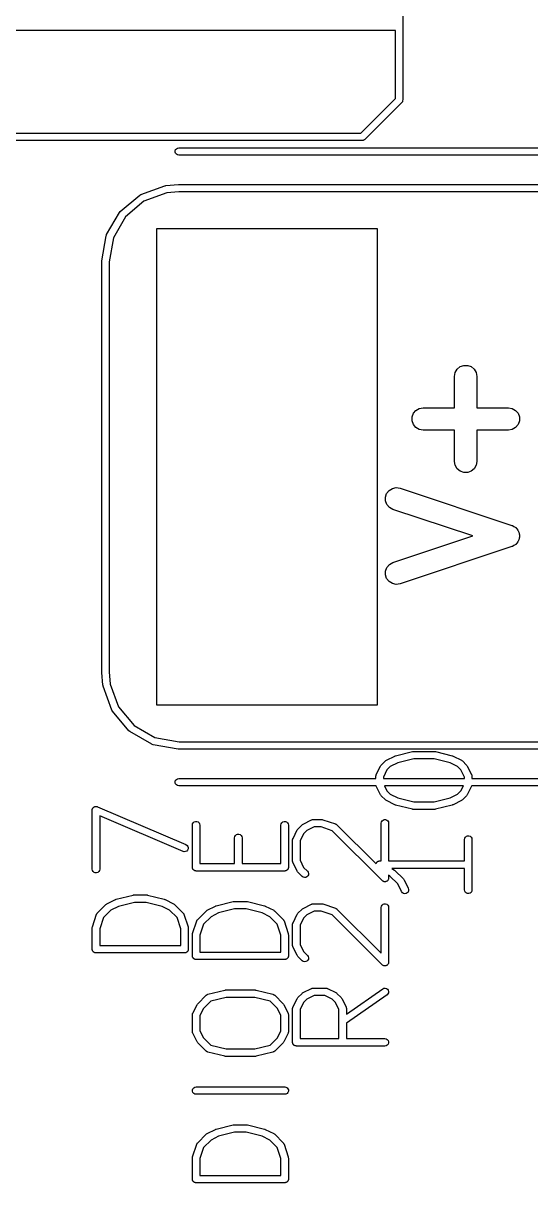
# Model space of a CAD drawing. Extents: x -2.2 to 86.5, y -78.6 to 9.2.
# Drawn here: x 18.38 to 25.3, y -33.76 to -17.95 of the extents above; entities that cross this region are included whole.
import ezdxf

# ---------------------------------------------------------------- set-up
doc = ezdxf.new("R2010")
doc.units = 0
doc.header["$MEASUREMENT"] = 0
doc.layers.add('BLACK', color=7, linetype='CONTINUOUS')

msp = doc.modelspace()

# ---------------------------------------------------------------- linework, layer by layer
at = {"layer": 'Black'}
for p, q in [((23.55, -9), (23.55, -18)), ((23.55, -18), (23.55, -19)), ((23.45, -18.05), (13.55, -18.05)), ((23.45, -18.9793), (23.45, -18.05)), ((22.9793, -19.45), (23.45, -18.9793)), ((23.5354, -19.0354), (23.0354, -19.5354)), ((23.5366, -19.0336), (23.5354, -19.0354)), ((23.5383, -19.0321), (23.5366, -19.0336)), ((23.5416, -19.0265), (23.5383, -19.0321)), ((23.5453, -19.0211), (23.5416, -19.0265)), ((23.5459, -19.019), (23.5453, -19.0211)), ((23.547, -19.0171), (23.5459, -19.019)), ((23.5481, -19.0107), (23.547, -19.0171)), ((23.5498, -19.0044), (23.5481, -19.0107)), ((23.55, -19), (23.5496, -19.0022)), ((23.5496, -19.0022), (23.5498, -19.0044)), ((23, -19.55), (14, -19.55)), ((14.0207, -19.45), (22.9793, -19.45)), ((23.0022, -19.5496), (23, -19.55)), ((23.0044, -19.5498), (23.0022, -19.5496)), ((23.0107, -19.5481), (23.0044, -19.5498)), ((23.0171, -19.547), (23.0107, -19.5481)), ((23.019, -19.5459), (23.0171, -19.547)), ((23.0211, -19.5453), (23.019, -19.5459)), ((23.0265, -19.5416), (23.0211, -19.5453)), ((23.0321, -19.5383), (23.0265, -19.5416)), ((23.0336, -19.5366), (23.0321, -19.5383)), ((23.0354, -19.5354), (23.0336, -19.5366)), ((20.4508, -19.6913), (20.4567, -19.675)), ((20.4508, -19.7087), (20.4508, -19.6913)), ((20.4567, -19.725), (20.4508, -19.7087)), ((20.4567, -19.675), (20.4679, -19.6617)), ((20.4679, -19.7383), (20.4567, -19.725)), ((20.4679, -19.6617), (20.4829, -19.653)), ((20.4829, -19.747), (20.4679, -19.7383)), ((20.4829, -19.653), (20.5, -19.65)), ((20.5, -19.75), (20.4829, -19.747)), ((20.5, -19.65), (26.3, -19.65)), ((26.2793, -19.75), (20.5, -19.75)), ((19.9829, -20.287), (20.3093, -20.1682)), ((20.3093, -20.1682), (20.3157, -20.1671)), ((20.3157, -20.1671), (20.322, -20.1654)), ((20.322, -20.1654), (20.4956, -20.1502)), ((20.4956, -20.1502), (20.4978, -20.1504)), ((20.4978, -20.1504), (20.5, -20.15)), ((20.5, -20.15), (26, -20.15)), ((19.7018, -20.5189), (19.9679, -20.2957)), ((20.0254, -20.3779), (19.7728, -20.5898)), ((19.9679, -20.2957), (19.9829, -20.287)), ((19.9679, -20.2957), (19.9679, -20.2957)), ((20.3373, -20.2644), (20.0254, -20.3779)), ((20.5022, -20.25), (20.3373, -20.2644)), ((25.9793, -20.25), (20.5022, -20.25)), ((19.517, -20.833), (19.6907, -20.5322)), ((19.6907, -20.5322), (19.7018, -20.5189)), ((19.7018, -20.5189), (19.7018, -20.5189)), ((19.7728, -20.5898), (19.608, -20.8753)), ((19.4508, -21.1913), (19.5111, -20.8493)), ((19.5111, -20.8493), (19.5145, -20.8399)), ((19.5111, -20.8493), (19.5111, -20.8493)), ((19.5145, -20.8399), (19.517, -20.833)), ((19.517, -20.833), (19.517, -20.833)), ((20.2, -27.25), (20.2, -20.75)), ((20.2, -20.75), (23.2, -20.75)), ((23.2, -20.75), (23.2, -27.25)), ((19.608, -20.8753), (19.55, -21.2044)), ((19.45, -21.2), (19.4508, -21.1957)), ((19.45, -26.8), (19.45, -21.2)), ((19.4508, -21.1957), (19.4508, -21.1913)), ((19.55, -21.2044), (19.55, -26.7978)), ((24.2565, -22.7663), (24.2656, -22.7142)), ((24.2565, -23.1945), (24.2565, -22.7663)), ((24.2656, -22.7142), (24.2921, -22.6683)), ((24.2921, -22.6683), (24.3327, -22.6343)), ((24.3327, -22.6343), (24.3824, -22.6162)), ((24.3824, -22.6162), (24.4353, -22.6162)), ((24.4353, -22.6162), (24.4851, -22.6343)), ((24.4851, -22.6343), (24.5256, -22.6683)), ((24.5256, -22.6683), (24.5521, -22.7142)), ((24.5521, -22.7142), (24.5613, -22.7663)), ((24.5613, -22.7663), (24.5613, -23.1945)), ((23.6963, -23.2707), (23.7303, -23.2301)), ((23.7303, -23.2301), (23.7762, -23.2036)), ((23.7762, -23.2036), (23.8283, -23.1945)), ((23.8283, -23.1945), (24.2565, -23.1945)), ((24.5613, -23.1945), (24.9894, -23.1945)), ((24.9894, -23.1945), (25.0416, -23.2036)), ((25.0416, -23.2036), (25.0874, -23.2301)), ((25.0874, -23.2301), (25.1214, -23.2707)), ((23.6782, -23.3204), (23.6963, -23.2707)), ((23.6782, -23.3733), (23.6782, -23.3204)), ((23.6963, -23.4231), (23.6782, -23.3733)), ((25.1214, -23.2707), (25.1395, -23.3204)), ((25.1395, -23.3733), (25.1214, -23.4231)), ((25.1395, -23.3204), (25.1395, -23.3733)), ((23.7303, -23.4636), (23.6963, -23.4231)), ((23.7762, -23.4901), (23.7303, -23.4636)), ((23.8283, -23.4993), (23.7762, -23.4901)), ((24.2565, -23.4993), (23.8283, -23.4993)), ((24.2565, -23.9274), (24.2565, -23.4993)), ((24.9894, -23.4993), (24.5613, -23.4993)), ((24.5613, -23.4993), (24.5613, -23.9274)), ((25.0416, -23.4901), (24.9894, -23.4993)), ((25.0874, -23.4636), (25.0416, -23.4901)), ((25.1214, -23.4231), (25.0874, -23.4636)), ((24.2656, -23.9796), (24.2565, -23.9274)), ((24.2921, -24.0254), (24.2656, -23.9796)), ((24.3327, -24.0594), (24.2921, -24.0254)), ((24.5256, -24.0254), (24.4851, -24.0594)), ((24.5521, -23.9796), (24.5256, -24.0254)), ((24.5613, -23.9274), (24.5521, -23.9796)), ((24.3824, -24.0775), (24.3327, -24.0594)), ((24.4353, -24.0775), (24.3824, -24.0775)), ((24.4851, -24.0594), (24.4353, -24.0775)), ((23.3314, -24.3629), (23.3643, -24.3214)), ((23.3643, -24.3214), (23.4094, -24.2937)), ((23.4094, -24.2937), (23.4613, -24.2831)), ((23.4613, -24.2831), (23.5136, -24.2908)), ((23.5136, -24.2908), (25.0376, -24.7988)), ((23.3147, -24.4131), (23.3314, -24.3629)), ((23.3161, -24.466), (23.3147, -24.4131)), ((23.3356, -24.5152), (23.3161, -24.466)), ((23.3707, -24.5548), (23.3356, -24.5152)), ((23.4172, -24.58), (23.3707, -24.5548)), ((24.5075, -24.9434), (23.4172, -24.58)), ((25.0376, -24.7988), (25.0413, -24.8009)), ((25.0413, -24.8009), (25.0454, -24.8017)), ((25.0454, -24.8017), (25.0645, -24.8134)), ((25.0645, -24.8134), (25.0842, -24.8241)), ((25.0842, -24.8241), (25.087, -24.8272)), ((23.4172, -25.3068), (24.5075, -24.9434)), ((25.087, -24.8272), (25.0905, -24.8294)), ((25.0905, -24.8294), (25.1044, -24.8469)), ((25.1044, -24.8469), (25.1193, -24.8637)), ((25.1193, -24.8637), (25.1208, -24.8676)), ((25.1208, -24.8676), (25.1234, -24.8709)), ((25.1234, -24.8709), (25.1305, -24.8921)), ((25.1305, -24.8921), (25.1387, -24.9129)), ((25.1387, -24.974), (25.1305, -24.9948)), ((25.1387, -24.9129), (25.1388, -24.9171)), ((25.1388, -24.9698), (25.1387, -24.974)), ((25.1388, -24.9171), (25.1402, -24.9211)), ((25.1402, -24.9658), (25.1388, -24.9698)), ((25.1402, -24.9211), (25.1396, -24.9434)), ((25.1396, -24.9434), (25.1402, -24.9658)), ((25.0376, -25.088), (23.5136, -25.596)), ((25.0413, -25.086), (25.0376, -25.088)), ((25.0454, -25.0852), (25.0413, -25.086)), ((25.0645, -25.0735), (25.0454, -25.0852)), ((25.0842, -25.0628), (25.0645, -25.0735)), ((25.087, -25.0597), (25.0842, -25.0628)), ((25.0905, -25.0575), (25.087, -25.0597)), ((25.1044, -25.0399), (25.0905, -25.0575)), ((25.1193, -25.0232), (25.1044, -25.0399)), ((25.1208, -25.0193), (25.1193, -25.0232)), ((25.1234, -25.016), (25.1208, -25.0193)), ((25.1305, -24.9948), (25.1234, -25.016)), ((23.3147, -25.4738), (23.3161, -25.4209)), ((23.3161, -25.4209), (23.3356, -25.3717)), ((23.3356, -25.3717), (23.3707, -25.3321)), ((23.3707, -25.3321), (23.4172, -25.3068)), ((23.3314, -25.524), (23.3147, -25.4738)), ((23.3643, -25.5655), (23.3314, -25.524)), ((23.4094, -25.5932), (23.3643, -25.5655)), ((23.4613, -25.6038), (23.4094, -25.5932)), ((23.5136, -25.596), (23.4613, -25.6038)), ((19.4504, -26.8022), (19.45, -26.8)), ((19.4502, -26.8044), (19.4504, -26.8022)), ((19.4654, -26.978), (19.4502, -26.8044)), ((19.55, -26.7978), (19.5644, -26.9627)), ((19.4671, -26.9843), (19.4654, -26.978)), ((19.4682, -26.9907), (19.4671, -26.9843)), ((19.587, -27.3171), (19.4682, -26.9907)), ((19.5644, -26.9627), (19.6779, -27.2746)), ((19.5957, -27.3321), (19.587, -27.3171)), ((19.8189, -27.5982), (19.5957, -27.3321)), ((19.5957, -27.3321), (19.5957, -27.3321)), ((19.6779, -27.2746), (19.8898, -27.5272)), ((23.2, -27.25), (20.2, -27.25)), ((19.8322, -27.6093), (19.8189, -27.5982)), ((20.133, -27.783), (19.8322, -27.6093)), ((19.8322, -27.6093), (19.8322, -27.6093)), ((19.8898, -27.5272), (20.1753, -27.692)), ((20.139, -27.7852), (20.133, -27.783)), ((20.133, -27.783), (20.133, -27.783)), ((20.1493, -27.7889), (20.139, -27.7852)), ((20.4913, -27.8492), (20.1493, -27.7889)), ((20.1493, -27.7889), (20.1493, -27.7889)), ((20.1753, -27.692), (20.5044, -27.75)), ((20.5044, -27.75), (25.9793, -27.75)), ((20.4957, -27.8492), (20.4913, -27.8492)), ((20.5, -27.85), (20.4957, -27.8492)), ((26, -27.85), (20.5, -27.85)), ((23.3282, -28.0012), (23.4431, -27.9437)), ((23.4431, -27.9437), (23.4485, -27.9421)), ((23.4485, -27.9421), (23.4535, -27.9399)), ((23.4535, -27.9399), (23.6833, -27.8824)), ((23.7019, -27.9825), (23.4836, -28.0371)), ((23.6833, -27.8824), (23.6895, -27.882)), ((23.6895, -27.882), (23.6957, -27.8809)), ((23.6957, -27.8809), (23.9829, -27.8809)), ((23.9767, -27.9825), (23.7019, -27.9825)), ((24.195, -28.0371), (23.9767, -27.9825)), ((23.9829, -27.8809), (23.9891, -27.882)), ((23.9891, -27.882), (23.9952, -27.8824)), ((23.9952, -27.8824), (24.2251, -27.9399)), ((24.2251, -27.9399), (24.2301, -27.9421)), ((24.2301, -27.9421), (24.2355, -27.9437)), ((24.2355, -27.9437), (24.3504, -28.0012)), ((23.1906, -28.1963), (23.2481, -28.0814)), ((23.2481, -28.0814), (23.2529, -28.0748)), ((23.2529, -28.0748), (23.2576, -28.0681)), ((23.2576, -28.0681), (23.315, -28.0107)), ((23.3353, -28.1342), (23.2868, -28.231)), ((23.315, -28.0107), (23.3217, -28.006)), ((23.3217, -28.006), (23.3282, -28.0012)), ((23.381, -28.0884), (23.3353, -28.1342)), ((23.4836, -28.0371), (23.381, -28.0884)), ((24.2976, -28.0884), (24.195, -28.0371)), ((24.3433, -28.1342), (24.2976, -28.0884)), ((24.3917, -28.231), (24.3433, -28.1342)), ((24.3504, -28.0012), (24.3569, -28.006)), ((24.3569, -28.006), (24.3636, -28.0107)), ((24.3636, -28.0107), (24.421, -28.0681)), ((24.421, -28.0681), (24.4257, -28.0748)), ((24.4257, -28.0748), (24.4305, -28.0814)), ((24.4305, -28.0814), (24.488, -28.1963)), ((20.4508, -28.2913), (20.4567, -28.275)), ((20.4508, -28.3087), (20.4508, -28.2913)), ((20.4567, -28.275), (20.4679, -28.2617)), ((20.4679, -28.2617), (20.4829, -28.253)), ((20.4829, -28.253), (20.5, -28.25)), ((20.5, -28.25), (23.1852, -28.25)), ((23.1852, -28.219), (23.1858, -28.2161)), ((23.1852, -28.25), (23.1852, -28.219)), ((23.1856, -28.2132), (23.1873, -28.2075)), ((23.1858, -28.2161), (23.1856, -28.2132)), ((23.1873, -28.2075), (23.1883, -28.2016)), ((23.1883, -28.2016), (23.1898, -28.1991)), ((23.1898, -28.1991), (23.1906, -28.1963)), ((23.2868, -28.231), (23.2868, -28.25)), ((23.2868, -28.25), (24.3917, -28.25)), ((24.3917, -28.25), (24.3917, -28.231)), ((24.488, -28.1963), (24.4888, -28.1991)), ((24.4888, -28.1991), (24.4903, -28.2016)), ((24.4903, -28.2016), (24.4913, -28.2075)), ((24.4913, -28.2075), (24.493, -28.2132)), ((24.493, -28.2132), (24.4928, -28.2161)), ((24.4928, -28.2161), (24.4933, -28.219)), ((24.4933, -28.219), (24.4933, -28.25)), ((24.4933, -28.25), (26.2793, -28.25)), ((20.4567, -28.325), (20.4508, -28.3087)), ((20.4679, -28.3383), (20.4567, -28.325)), ((20.4829, -28.347), (20.4679, -28.3383)), ((20.5, -28.35), (20.4829, -28.347)), ((23.1881, -28.35), (20.5, -28.35)), ((23.1883, -28.3513), (23.1881, -28.35)), ((23.1898, -28.3538), (23.1883, -28.3513)), ((23.1906, -28.3566), (23.1898, -28.3538)), ((23.2481, -28.4715), (23.1906, -28.3566)), ((23.3009, -28.35), (23.3352, -28.4187)), ((24.3777, -28.35), (23.3009, -28.35)), ((23.3352, -28.4187), (23.381, -28.4645)), ((24.2976, -28.4645), (24.3433, -28.4187)), ((24.3433, -28.4187), (24.3777, -28.35)), ((24.488, -28.3566), (24.4305, -28.4715)), ((24.4888, -28.3538), (24.488, -28.3566)), ((24.4903, -28.3513), (24.4888, -28.3538)), ((24.4905, -28.35), (24.4903, -28.3513)), ((26.3, -28.35), (24.4905, -28.35)), ((23.2529, -28.478), (23.2481, -28.4715)), ((23.2576, -28.4847), (23.2529, -28.478)), ((23.315, -28.5422), (23.2576, -28.4847)), ((23.3217, -28.5468), (23.315, -28.5422)), ((23.3282, -28.5517), (23.3217, -28.5468)), ((23.4431, -28.6091), (23.3282, -28.5517)), ((23.381, -28.4645), (23.4836, -28.5158)), ((23.4485, -28.6107), (23.4431, -28.6091)), ((23.4535, -28.613), (23.4485, -28.6107)), ((23.6833, -28.6704), (23.4535, -28.613)), ((23.4836, -28.5158), (23.7019, -28.5703)), ((23.7019, -28.5703), (23.9767, -28.5703)), ((23.9767, -28.5703), (24.195, -28.5158)), ((24.2251, -28.613), (23.9952, -28.6704)), ((24.195, -28.5158), (24.2976, -28.4645)), ((24.2301, -28.6107), (24.2251, -28.613)), ((24.2355, -28.6091), (24.2301, -28.6107)), ((24.3504, -28.5517), (24.2355, -28.6091)), ((24.3569, -28.5468), (24.3504, -28.5517)), ((24.3636, -28.5422), (24.3569, -28.5468)), ((24.421, -28.4847), (24.3636, -28.5422)), ((24.4257, -28.478), (24.421, -28.4847)), ((24.4305, -28.4715), (24.4257, -28.478)), ((19.3202, -28.6818), (19.3213, -28.676)), ((19.3202, -29.4861), (19.3202, -28.6818)), ((19.3213, -28.676), (19.3216, -28.6702)), ((19.3216, -28.6702), (19.3228, -28.6674)), ((19.3228, -28.6674), (19.3233, -28.6644)), ((19.3233, -28.6644), (19.3262, -28.6594)), ((19.3262, -28.6594), (19.3285, -28.654)), ((19.3285, -28.654), (19.3306, -28.6518)), ((19.3306, -28.6518), (19.3321, -28.6492)), ((19.3321, -28.6492), (19.3366, -28.6454)), ((19.3366, -28.6454), (19.3406, -28.6411)), ((19.3406, -28.6411), (19.3433, -28.6398)), ((19.3433, -28.6398), (19.3456, -28.6378)), ((19.3456, -28.6378), (19.3511, -28.6358)), ((19.3511, -28.6358), (19.3564, -28.6332)), ((19.3564, -28.6332), (19.3594, -28.6328)), ((19.3594, -28.6328), (19.3622, -28.6318)), ((19.3622, -28.6318), (19.3681, -28.6318)), ((19.3681, -28.6318), (19.3739, -28.6311)), ((19.3739, -28.6311), (19.3768, -28.6318)), ((19.3768, -28.6318), (19.3799, -28.6318)), ((19.3799, -28.6318), (19.3854, -28.6338)), ((19.3854, -28.6338), (19.3911, -28.6351)), ((19.3911, -28.6351), (20.5976, -29.1522)), ((20.5575, -29.2456), (19.4218, -28.7589)), ((19.4218, -28.7589), (19.4218, -29.4861)), ((23.6895, -28.6709), (23.6833, -28.6704)), ((23.6957, -28.6719), (23.6895, -28.6709)), ((23.9829, -28.6719), (23.6957, -28.6719)), ((23.9891, -28.6709), (23.9829, -28.6719)), ((23.9952, -28.6704), (23.9891, -28.6709)), ((20.6852, -28.8867), (20.6883, -28.8694)), ((20.6852, -29.4613), (20.6852, -28.8867)), ((20.6883, -28.8694), (20.6971, -28.8541)), ((20.6971, -28.8541), (20.7106, -28.8427)), ((20.7106, -28.8427), (20.7272, -28.8367)), ((20.7272, -28.8367), (20.7449, -28.8367)), ((20.7449, -28.8367), (20.7614, -28.8427)), ((20.7614, -28.8427), (20.775, -28.8541)), ((20.775, -28.8541), (20.7838, -28.8694)), ((20.7838, -28.8694), (20.7868, -28.8867)), ((20.7868, -28.8867), (20.7868, -29.4105)), ((21.8917, -28.8867), (21.8948, -28.8694)), ((21.8917, -29.4105), (21.8917, -28.8867)), ((21.8948, -28.8694), (21.9036, -28.8541)), ((21.9036, -28.8541), (21.9171, -28.8427)), ((21.9171, -28.8427), (21.9337, -28.8367)), ((21.9337, -28.8367), (21.9514, -28.8367)), ((21.9514, -28.8367), (21.9679, -28.8427)), ((21.9679, -28.8427), (21.9815, -28.8541)), ((21.9815, -28.8541), (21.9903, -28.8694)), ((21.9903, -28.8694), (21.9933, -28.8867)), ((21.9933, -28.8867), (21.9933, -29.4613)), ((22.1226, -28.9392), (22.18, -28.8817)), ((22.18, -28.8817), (22.1867, -28.8771)), ((22.1867, -28.8771), (22.1932, -28.8722)), ((22.1932, -28.8722), (22.3081, -28.8148)), ((22.3428, -28.911), (22.246, -28.9594)), ((22.3081, -28.8148), (22.3109, -28.8139)), ((22.3109, -28.8139), (22.3135, -28.8125)), ((22.3135, -28.8125), (22.3193, -28.8114)), ((22.3193, -28.8114), (22.325, -28.8097)), ((22.325, -28.8097), (22.328, -28.8099)), ((22.328, -28.8099), (22.3309, -28.8094)), ((22.3309, -28.8094), (22.4458, -28.8094)), ((22.4375, -28.911), (22.3428, -28.911)), ((22.5907, -28.9621), (22.4375, -28.911)), ((22.4458, -28.8094), (22.4538, -28.8108)), ((22.4538, -28.8108), (22.4618, -28.812)), ((22.4618, -28.812), (22.6342, -28.8695)), ((22.6342, -28.8695), (22.6368, -28.8709)), ((22.6368, -28.8709), (22.6396, -28.8716)), ((22.6396, -28.8716), (22.6445, -28.875)), ((22.6445, -28.875), (22.6497, -28.8779)), ((22.6497, -28.8779), (22.6516, -28.8801)), ((22.6516, -28.8801), (22.654, -28.8817)), ((22.654, -28.8817), (23.1868, -29.4145)), ((23.2567, -28.8602), (23.2598, -28.8428)), ((23.2567, -29.3747), (23.2567, -28.8602)), ((23.2598, -28.8428), (23.2686, -28.8276)), ((23.2686, -28.8276), (23.2821, -28.8162)), ((23.2821, -28.8162), (23.2987, -28.8102)), ((23.2987, -28.8102), (23.3164, -28.8102)), ((23.3164, -28.8102), (23.3329, -28.8162)), ((23.3329, -28.8162), (23.3465, -28.8276)), ((23.3465, -28.8276), (23.3553, -28.8428)), ((23.3553, -28.8428), (23.3583, -28.8602)), ((23.3583, -28.8602), (23.3583, -29.3747)), ((21.2598, -29.0591), (21.2628, -29.0417)), ((21.2598, -29.4105), (21.2598, -29.0591)), ((21.2628, -29.0417), (21.2717, -29.0264)), ((21.2717, -29.0264), (21.2852, -29.0151)), ((21.2852, -29.0151), (21.3017, -29.0091)), ((21.3017, -29.0091), (21.3194, -29.0091)), ((21.3194, -29.0091), (21.336, -29.0151)), ((21.336, -29.0151), (21.3495, -29.0264)), ((21.3495, -29.0264), (21.3583, -29.0417)), ((21.3583, -29.0417), (21.3614, -29.0591)), ((21.3614, -29.0591), (21.3614, -29.4105)), ((22.0502, -29.09), (22.0508, -29.0871)), ((22.0502, -29.3773), (22.0502, -29.09)), ((22.0506, -29.0842), (22.0523, -29.0785)), ((22.0508, -29.0871), (22.0506, -29.0842)), ((22.0523, -29.0785), (22.0533, -29.0726)), ((22.0533, -29.0726), (22.0548, -29.0701)), ((22.0548, -29.0701), (22.0556, -29.0673)), ((22.0556, -29.0673), (22.1131, -28.9524)), ((22.1131, -28.9524), (22.1179, -28.9459)), ((22.1179, -28.9459), (22.1226, -28.9392)), ((22.2003, -29.0052), (22.1518, -29.102)), ((22.246, -28.9594), (22.2003, -29.0052)), ((23.2716, -29.643), (22.5907, -28.9621)), ((24.3917, -29.0808), (24.3948, -29.0634)), ((24.3917, -29.3747), (24.3917, -29.0808)), ((24.3948, -29.0634), (24.4036, -29.0481)), ((24.4036, -29.0481), (24.4171, -29.0368)), ((24.4171, -29.0368), (24.4337, -29.0307)), ((24.4337, -29.0307), (24.4514, -29.0307)), ((24.4514, -29.0307), (24.4679, -29.0368)), ((24.4679, -29.0368), (24.4815, -29.0481)), ((24.4815, -29.0481), (24.4903, -29.0634)), ((24.4903, -29.0634), (24.4933, -29.0808)), ((24.4933, -29.0808), (24.4933, -29.7702)), ((20.5747, -29.2496), (20.5575, -29.2456)), ((20.5922, -29.2475), (20.5747, -29.2496)), ((20.608, -29.2396), (20.5922, -29.2475)), ((20.5976, -29.1522), (20.6123, -29.1618)), ((20.6201, -29.2267), (20.608, -29.2396)), ((20.6123, -29.1618), (20.6229, -29.176)), ((20.627, -29.2105), (20.6201, -29.2267)), ((20.6229, -29.176), (20.628, -29.1929)), ((20.628, -29.1929), (20.627, -29.2105)), ((22.1518, -29.102), (22.1518, -29.3653)), ((20.7868, -29.4105), (21.2598, -29.4105)), ((21.3614, -29.4105), (21.8917, -29.4105)), ((22.0508, -29.3802), (22.0502, -29.3773)), ((22.0506, -29.3831), (22.0508, -29.3802)), ((22.0523, -29.3888), (22.0506, -29.3831)), ((22.0533, -29.3947), (22.0523, -29.3888)), ((22.0548, -29.3972), (22.0533, -29.3947)), ((22.0556, -29.4), (22.0548, -29.3972)), ((22.1131, -29.5149), (22.0556, -29.4)), ((22.1518, -29.3653), (22.2003, -29.4621)), ((23.1868, -29.4145), (23.1881, -29.411)), ((23.1881, -29.411), (23.1895, -29.4051)), ((23.1895, -29.4051), (23.1911, -29.4027)), ((23.1911, -29.4027), (23.1921, -29.4001)), ((23.1921, -29.4001), (23.196, -29.3954)), ((23.196, -29.3954), (23.1993, -29.3904)), ((23.1993, -29.3904), (23.2016, -29.3887)), ((23.2016, -29.3887), (23.2034, -29.3866)), ((23.2034, -29.3866), (23.2086, -29.3835)), ((23.2086, -29.3835), (23.2135, -29.3799)), ((23.2135, -29.3799), (23.2162, -29.3791)), ((23.2162, -29.3791), (23.2187, -29.3777)), ((23.2187, -29.3777), (23.2246, -29.3767)), ((23.2246, -29.3767), (23.2305, -29.375)), ((23.2305, -29.375), (23.2333, -29.3752)), ((23.2333, -29.3752), (23.236, -29.3747)), ((23.236, -29.3747), (23.2567, -29.3747)), ((23.3583, -29.3747), (24.3917, -29.3747)), ((19.3233, -29.5035), (19.3202, -29.4861)), ((19.3321, -29.5188), (19.3233, -29.5035)), ((19.3456, -29.5301), (19.3321, -29.5188)), ((19.3622, -29.5362), (19.3456, -29.5301)), ((19.3799, -29.5362), (19.3622, -29.5362)), ((19.3964, -29.5301), (19.3799, -29.5362)), ((19.41, -29.5188), (19.3964, -29.5301)), ((19.4188, -29.5035), (19.41, -29.5188)), ((19.4218, -29.4861), (19.4188, -29.5035)), ((20.686, -29.4656), (20.6852, -29.4613)), ((20.686, -29.4701), (20.686, -29.4656)), ((20.6875, -29.4743), (20.686, -29.4701)), ((20.6883, -29.4786), (20.6875, -29.4743)), ((20.6905, -29.4825), (20.6883, -29.4786)), ((20.6921, -29.4867), (20.6905, -29.4825)), ((20.6949, -29.4901), (20.6921, -29.4867)), ((20.6971, -29.4939), (20.6949, -29.4901)), ((20.7005, -29.4968), (20.6971, -29.4939)), ((20.7034, -29.5002), (20.7005, -29.4968)), ((20.7072, -29.5024), (20.7034, -29.5002)), ((20.7106, -29.5053), (20.7072, -29.5024)), ((20.7148, -29.5068), (20.7106, -29.5053)), ((20.7187, -29.509), (20.7148, -29.5068)), ((20.7231, -29.5098), (20.7187, -29.509)), ((20.7272, -29.5113), (20.7231, -29.5098)), ((20.7317, -29.5113), (20.7272, -29.5113)), ((20.736, -29.5121), (20.7317, -29.5113)), ((21.9425, -29.5121), (20.736, -29.5121)), ((21.9469, -29.5113), (21.9425, -29.5121)), ((21.9514, -29.5113), (21.9469, -29.5113)), ((21.9555, -29.5098), (21.9514, -29.5113)), ((21.9599, -29.509), (21.9555, -29.5098)), ((21.9638, -29.5068), (21.9599, -29.509)), ((21.9679, -29.5053), (21.9638, -29.5068)), ((21.9714, -29.5024), (21.9679, -29.5053)), ((21.9752, -29.5002), (21.9714, -29.5024)), ((21.9781, -29.4968), (21.9752, -29.5002)), ((21.9815, -29.4939), (21.9781, -29.4968)), ((21.9837, -29.4901), (21.9815, -29.4939)), ((21.9865, -29.4867), (21.9837, -29.4901)), ((21.9881, -29.4825), (21.9865, -29.4867)), ((21.9903, -29.4786), (21.9881, -29.4825)), ((21.9911, -29.4743), (21.9903, -29.4786)), ((21.9926, -29.4701), (21.9911, -29.4743)), ((21.9933, -29.4613), (21.9926, -29.4656)), ((21.9926, -29.4656), (21.9926, -29.4701)), ((22.1179, -29.5214), (22.1131, -29.5149)), ((22.1226, -29.5281), (22.1179, -29.5214)), ((22.18, -29.5856), (22.1226, -29.5281)), ((22.2003, -29.4621), (22.2519, -29.5137)), ((22.2519, -29.5137), (22.262, -29.5282)), ((22.265, -29.5628), (22.2576, -29.5788)), ((22.262, -29.5282), (22.2666, -29.5452)), ((22.2666, -29.5452), (22.265, -29.5628)), ((23.376, -29.5799), (23.3583, -29.5681)), ((23.3583, -29.5681), (23.3583, -29.6071)), ((24.3917, -29.4763), (23.4038, -29.4763)), ((23.4038, -29.4763), (23.4366, -29.4981)), ((23.4366, -29.4981), (23.4402, -29.5016)), ((23.4402, -29.5016), (23.4443, -29.5045)), ((23.4443, -29.5045), (23.5592, -29.6194)), ((24.3917, -29.7702), (24.3917, -29.4763)), ((22.1945, -29.5957), (22.18, -29.5856)), ((22.2115, -29.6002), (22.1945, -29.5957)), ((22.2291, -29.5987), (22.2115, -29.6002)), ((22.2451, -29.5913), (22.2291, -29.5987)), ((22.2576, -29.5788), (22.2451, -29.5913)), ((23.2771, -29.6468), (23.2716, -29.643)), ((23.2821, -29.6511), (23.2771, -29.6468)), ((23.2842, -29.6519), (23.2821, -29.6511)), ((23.2861, -29.6531), (23.2842, -29.6519)), ((23.2925, -29.6549), (23.2861, -29.6531)), ((23.2987, -29.6571), (23.2925, -29.6549)), ((23.301, -29.6571), (23.2987, -29.6571)), ((23.3031, -29.6577), (23.301, -29.6571)), ((23.3097, -29.6571), (23.3031, -29.6577)), ((23.3164, -29.6571), (23.3097, -29.6571)), ((23.3185, -29.6564), (23.3164, -29.6571)), ((23.3207, -29.6562), (23.3185, -29.6564)), ((23.3267, -29.6534), (23.3207, -29.6562)), ((23.3329, -29.6511), (23.3267, -29.6534)), ((23.3347, -29.6497), (23.3329, -29.6511)), ((23.3367, -29.6487), (23.3347, -29.6497)), ((23.3414, -29.644), (23.3367, -29.6487)), ((23.3465, -29.6397), (23.3414, -29.644)), ((23.3476, -29.6378), (23.3465, -29.6397)), ((23.3492, -29.6362), (23.3476, -29.6378)), ((23.352, -29.6302), (23.3492, -29.6362)), ((23.3553, -29.6245), (23.352, -29.6302)), ((23.3557, -29.6223), (23.3553, -29.6245)), ((23.3566, -29.6202), (23.3557, -29.6223)), ((23.3572, -29.6136), (23.3566, -29.6202)), ((23.3583, -29.6071), (23.3572, -29.6136)), ((23.4816, -29.6854), (23.376, -29.5799)), ((23.5353, -29.7929), (23.4816, -29.6854)), ((23.5592, -29.6194), (23.5639, -29.626)), ((23.5639, -29.626), (23.5687, -29.6326)), ((23.5687, -29.6326), (23.6262, -29.7475)), ((19.646, -29.8965), (19.8758, -29.839)), ((19.8758, -29.839), (19.882, -29.8386)), ((19.882, -29.8386), (19.8881, -29.8375)), ((19.8881, -29.8375), (20.0605, -29.8375)), ((20.0605, -29.8375), (20.0666, -29.8386)), ((20.0666, -29.8386), (20.0728, -29.839)), ((20.0728, -29.839), (20.3026, -29.8965)), ((23.5458, -29.8071), (23.5353, -29.7929)), ((23.5606, -29.8168), (23.5458, -29.8071)), ((23.5777, -29.8209), (23.5606, -29.8168)), ((23.5952, -29.8189), (23.5777, -29.8209)), ((23.611, -29.811), (23.5952, -29.8189)), ((23.6232, -29.7982), (23.611, -29.811)), ((23.6302, -29.782), (23.6232, -29.7982)), ((23.6262, -29.7475), (23.6312, -29.7644)), ((23.6312, -29.7644), (23.6302, -29.782)), ((24.3948, -29.7876), (24.3917, -29.7702)), ((24.4036, -29.8028), (24.3948, -29.7876)), ((24.4171, -29.8142), (24.4036, -29.8028)), ((24.4337, -29.8202), (24.4171, -29.8142)), ((24.4514, -29.8202), (24.4337, -29.8202)), ((24.4679, -29.8142), (24.4514, -29.8202)), ((24.4815, -29.8028), (24.4679, -29.8142)), ((24.4903, -29.7876), (24.4815, -29.8028)), ((24.4933, -29.7702), (24.4903, -29.7876)), ((19.3926, -30.0822), (19.5075, -29.9673)), ((19.5075, -29.9673), (19.5142, -29.9626)), ((19.5142, -29.9626), (19.5207, -29.9578)), ((19.5207, -29.9578), (19.6356, -29.9003)), ((19.676, -29.9937), (19.5735, -30.045)), ((19.6356, -29.9003), (19.6409, -29.8987)), ((19.6409, -29.8987), (19.646, -29.8965)), ((19.8944, -29.9391), (19.676, -29.9937)), ((20.0542, -29.9391), (19.8944, -29.9391)), ((20.2726, -29.9937), (20.0542, -29.9391)), ((20.3751, -30.045), (20.2726, -29.9937)), ((20.3026, -29.8965), (20.3077, -29.8987)), ((20.3077, -29.8987), (20.313, -29.9003)), ((20.313, -29.9003), (20.4279, -29.9578)), ((20.4279, -29.9578), (20.4345, -29.9626)), ((20.4345, -29.9626), (20.4411, -29.9673)), ((20.4411, -29.9673), (20.556, -30.0822)), ((20.8857, -30.0478), (21.0006, -29.9903)), ((21.0006, -29.9903), (21.0059, -29.9888)), ((21.0059, -29.9888), (21.011, -29.9865)), ((21.011, -29.9865), (21.2408, -29.9291)), ((21.2594, -30.0291), (21.041, -30.0837)), ((21.2408, -29.9291), (21.247, -29.9286)), ((21.247, -29.9286), (21.2531, -29.9275)), ((21.2531, -29.9275), (21.4255, -29.9275)), ((21.4192, -30.0291), (21.2594, -30.0291)), ((21.6376, -30.0837), (21.4192, -30.0291)), ((21.4255, -29.9275), (21.4316, -29.9286)), ((21.4316, -29.9286), (21.4378, -29.9291)), ((21.4378, -29.9291), (21.6676, -29.9865)), ((21.6676, -29.9865), (21.6727, -29.9888)), ((21.6727, -29.9888), (21.678, -29.9903)), ((21.678, -29.9903), (21.7929, -30.0478)), ((22.1226, -30.0882), (22.18, -30.0308)), ((22.18, -30.0308), (22.1867, -30.0261)), ((22.1867, -30.0261), (22.1932, -30.0213)), ((22.1932, -30.0213), (22.3081, -29.9638)), ((22.3081, -29.9638), (22.3109, -29.963)), ((22.3109, -29.963), (22.3135, -29.9615)), ((22.3135, -29.9615), (22.3193, -29.9605)), ((22.3193, -29.9605), (22.325, -29.9588)), ((22.325, -29.9588), (22.328, -29.959)), ((22.328, -29.959), (22.3309, -29.9585)), ((22.3309, -29.9585), (22.4458, -29.9585)), ((22.4458, -29.9585), (22.4538, -29.9599)), ((22.4538, -29.9599), (22.4618, -29.9611)), ((22.4618, -29.9611), (22.6342, -30.0185)), ((22.6342, -30.0185), (22.6368, -30.0199)), ((22.6368, -30.0199), (22.6396, -30.0207)), ((22.6396, -30.0207), (22.6445, -30.0241)), ((22.6445, -30.0241), (22.6497, -30.0269)), ((22.6497, -30.0269), (22.6516, -30.0291)), ((22.6516, -30.0291), (22.654, -30.0308)), ((22.654, -30.0308), (23.2567, -30.6335)), ((23.2567, -30.0093), (23.2598, -29.9919)), ((23.2567, -30.6335), (23.2567, -30.0093)), ((23.2598, -29.9919), (23.2686, -29.9766)), ((23.2686, -29.9766), (23.2821, -29.9653)), ((23.2821, -29.9653), (23.2987, -29.9592)), ((23.2987, -29.9592), (23.3164, -29.9592)), ((23.3164, -29.9592), (23.3329, -29.9653)), ((23.3329, -29.9653), (23.3465, -29.9766)), ((23.3465, -29.9766), (23.3553, -29.9919)), ((23.3553, -29.9919), (23.3583, -30.0093)), ((23.3583, -30.0093), (23.3583, -30.7561)), ((19.3229, -30.2744), (19.3803, -30.1021)), ((19.3803, -30.1021), (19.3817, -30.0995)), ((19.3817, -30.0995), (19.3825, -30.0967)), ((19.3825, -30.0967), (19.3859, -30.0918)), ((19.3859, -30.0918), (19.3887, -30.0865)), ((19.3887, -30.0865), (19.3909, -30.0846)), ((19.3909, -30.0846), (19.3926, -30.0822)), ((19.4729, -30.1456), (19.4218, -30.2987)), ((19.5735, -30.045), (19.4729, -30.1456)), ((20.4757, -30.1456), (20.3751, -30.045)), ((20.5267, -30.2987), (20.4757, -30.1456)), ((20.556, -30.0822), (20.5577, -30.0846)), ((20.5577, -30.0846), (20.5599, -30.0865)), ((20.5599, -30.0865), (20.5627, -30.0918)), ((20.5627, -30.0918), (20.5661, -30.0967)), ((20.5661, -30.0967), (20.5669, -30.0995)), ((20.5669, -30.0995), (20.5683, -30.1021)), ((20.5683, -30.1021), (20.6257, -30.2744)), ((20.6879, -30.3644), (20.7453, -30.1921)), ((20.7453, -30.1921), (20.7467, -30.1895)), ((20.7467, -30.1895), (20.7475, -30.1867)), ((20.7475, -30.1867), (20.7509, -30.1818)), ((20.7509, -30.1818), (20.7537, -30.1766)), ((20.7537, -30.1766), (20.7559, -30.1746)), ((20.7559, -30.1746), (20.7576, -30.1722)), ((20.7576, -30.1722), (20.8725, -30.0573)), ((20.9385, -30.135), (20.8379, -30.2356)), ((20.8725, -30.0573), (20.8792, -30.0526)), ((20.8792, -30.0526), (20.8857, -30.0478)), ((21.041, -30.0837), (20.9385, -30.135)), ((21.7401, -30.135), (21.6376, -30.0837)), ((21.8407, -30.2356), (21.7401, -30.135)), ((21.7929, -30.0478), (21.7995, -30.0527)), ((21.7995, -30.0527), (21.8061, -30.0573)), ((21.8061, -30.0573), (21.921, -30.1722)), ((21.921, -30.1722), (21.9227, -30.1746)), ((21.9227, -30.1746), (21.9249, -30.1766)), ((21.9249, -30.1766), (21.9277, -30.1818)), ((21.9277, -30.1818), (21.9311, -30.1867)), ((21.9311, -30.1867), (21.9319, -30.1895)), ((21.9319, -30.1895), (21.9333, -30.1921)), ((21.9333, -30.1921), (21.9907, -30.3644)), ((22.0556, -30.2164), (22.1131, -30.1014)), ((22.1131, -30.1014), (22.1179, -30.0949)), ((22.1179, -30.0949), (22.1226, -30.0882)), ((22.2003, -30.1543), (22.1518, -30.2511)), ((22.246, -30.1085), (22.2003, -30.1543)), ((22.3428, -30.0601), (22.246, -30.1085)), ((22.4375, -30.0601), (22.3428, -30.0601)), ((22.5907, -30.1111), (22.4375, -30.0601)), ((23.2716, -30.7921), (22.5907, -30.1111)), ((19.3202, -30.2905), (19.3217, -30.2825)), ((19.3202, -30.5777), (19.3202, -30.2905)), ((19.3217, -30.2825), (19.3229, -30.2744)), ((19.4218, -30.2987), (19.4218, -30.5269)), ((20.5267, -30.5269), (20.5267, -30.2987)), ((20.6257, -30.2744), (20.6269, -30.2825)), ((20.6269, -30.2825), (20.6283, -30.2905)), ((20.6283, -30.2905), (20.6283, -30.5777)), ((20.8379, -30.2356), (20.7868, -30.3887)), ((21.8917, -30.3887), (21.8407, -30.2356)), ((22.0502, -30.2391), (22.0508, -30.2362)), ((22.0502, -30.5263), (22.0502, -30.2391)), ((22.0506, -30.2333), (22.0523, -30.2276)), ((22.0508, -30.2362), (22.0506, -30.2333)), ((22.0523, -30.2276), (22.0533, -30.2217)), ((22.0533, -30.2217), (22.0548, -30.2192)), ((22.0548, -30.2192), (22.0556, -30.2164)), ((22.1518, -30.2511), (22.1518, -30.5143)), ((20.6852, -30.3805), (20.6867, -30.3725)), ((20.6852, -30.6678), (20.6852, -30.3805)), ((20.6867, -30.3725), (20.6879, -30.3644)), ((20.7868, -30.3887), (20.7868, -30.617)), ((21.8917, -30.617), (21.8917, -30.3887)), ((21.9907, -30.3644), (21.9919, -30.3725)), ((21.9919, -30.3725), (21.9933, -30.3805)), ((21.9933, -30.3805), (21.9933, -30.6678)), ((22.1518, -30.5143), (22.2003, -30.6111)), ((19.321, -30.5821), (19.3202, -30.5777)), ((19.321, -30.5866), (19.321, -30.5821)), ((19.3225, -30.5907), (19.321, -30.5866)), ((19.3233, -30.5951), (19.3225, -30.5907)), ((19.3255, -30.599), (19.3233, -30.5951)), ((19.3271, -30.6031), (19.3255, -30.599)), ((19.3299, -30.6065), (19.3271, -30.6031)), ((19.3321, -30.6104), (19.3299, -30.6065)), ((19.3355, -30.6132), (19.3321, -30.6104)), ((19.3384, -30.6167), (19.3355, -30.6132)), ((19.3422, -30.6189), (19.3384, -30.6167)), ((19.3456, -30.6217), (19.3422, -30.6189)), ((19.3498, -30.6233), (19.3456, -30.6217)), ((19.3537, -30.6255), (19.3498, -30.6233)), ((19.3581, -30.6262), (19.3537, -30.6255)), ((19.3622, -30.6278), (19.3581, -30.6262)), ((19.3667, -30.6278), (19.3622, -30.6278)), ((19.371, -30.6285), (19.3667, -30.6278)), ((20.5775, -30.6285), (19.371, -30.6285)), ((19.4218, -30.5269), (20.5267, -30.5269)), ((20.5819, -30.6278), (20.5775, -30.6285)), ((20.5864, -30.6278), (20.5819, -30.6278)), ((20.5905, -30.6262), (20.5864, -30.6278)), ((20.5949, -30.6255), (20.5905, -30.6262)), ((20.5988, -30.6233), (20.5949, -30.6255)), ((20.6029, -30.6217), (20.5988, -30.6233)), ((20.6064, -30.6189), (20.6029, -30.6217)), ((20.6102, -30.6167), (20.6064, -30.6189)), ((20.6131, -30.6132), (20.6102, -30.6167)), ((20.6165, -30.6104), (20.6131, -30.6132)), ((20.6187, -30.6065), (20.6165, -30.6104)), ((20.6215, -30.6031), (20.6187, -30.6065)), ((20.6231, -30.599), (20.6215, -30.6031)), ((20.6253, -30.5951), (20.6231, -30.599)), ((20.6261, -30.5907), (20.6253, -30.5951)), ((20.6276, -30.5866), (20.6261, -30.5907)), ((20.6283, -30.5777), (20.6276, -30.5821)), ((20.6276, -30.5821), (20.6276, -30.5866)), ((20.686, -30.6721), (20.6852, -30.6678)), ((20.686, -30.6766), (20.686, -30.6721)), ((20.6875, -30.6808), (20.686, -30.6766)), ((20.7868, -30.617), (21.8917, -30.617)), ((21.9926, -30.6766), (21.9911, -30.6808)), ((21.9933, -30.6678), (21.9926, -30.6721)), ((21.9926, -30.6721), (21.9926, -30.6766)), ((22.0508, -30.5292), (22.0502, -30.5263)), ((22.0506, -30.5321), (22.0508, -30.5292)), ((22.0523, -30.5378), (22.0506, -30.5321)), ((22.0533, -30.5437), (22.0523, -30.5378)), ((22.0548, -30.5462), (22.0533, -30.5437)), ((22.0556, -30.5491), (22.0548, -30.5462)), ((22.1131, -30.664), (22.0556, -30.5491)), ((22.1179, -30.6705), (22.1131, -30.664)), ((22.1226, -30.6772), (22.1179, -30.6705)), ((22.2003, -30.6111), (22.2519, -30.6628)), ((22.2519, -30.6628), (22.262, -30.6772)), ((20.6883, -30.6851), (20.6875, -30.6808)), ((20.6905, -30.689), (20.6883, -30.6851)), ((20.6921, -30.6932), (20.6905, -30.689)), ((20.6949, -30.6966), (20.6921, -30.6932)), ((20.6971, -30.7004), (20.6949, -30.6966)), ((20.7005, -30.7033), (20.6971, -30.7004)), ((20.7034, -30.7067), (20.7005, -30.7033)), ((20.7072, -30.7089), (20.7034, -30.7067)), ((20.7106, -30.7118), (20.7072, -30.7089)), ((20.7148, -30.7133), (20.7106, -30.7118)), ((20.7187, -30.7155), (20.7148, -30.7133)), ((20.7231, -30.7163), (20.7187, -30.7155)), ((20.7272, -30.7178), (20.7231, -30.7163)), ((20.7317, -30.7178), (20.7272, -30.7178)), ((20.736, -30.7186), (20.7317, -30.7178)), ((21.9425, -30.7186), (20.736, -30.7186)), ((21.9469, -30.7178), (21.9425, -30.7186)), ((21.9514, -30.7178), (21.9469, -30.7178)), ((21.9555, -30.7163), (21.9514, -30.7178)), ((21.9599, -30.7155), (21.9555, -30.7163)), ((21.9638, -30.7133), (21.9599, -30.7155)), ((21.9679, -30.7118), (21.9638, -30.7133)), ((21.9714, -30.7089), (21.9679, -30.7118)), ((21.9752, -30.7067), (21.9714, -30.7089)), ((21.9781, -30.7033), (21.9752, -30.7067)), ((21.9815, -30.7004), (21.9781, -30.7033)), ((21.9837, -30.6966), (21.9815, -30.7004)), ((21.9865, -30.6932), (21.9837, -30.6966)), ((21.9881, -30.689), (21.9865, -30.6932)), ((21.9903, -30.6851), (21.9881, -30.689)), ((21.9911, -30.6808), (21.9903, -30.6851)), ((22.18, -30.7346), (22.1226, -30.6772)), ((22.1945, -30.7447), (22.18, -30.7346)), ((22.2115, -30.7493), (22.1945, -30.7447)), ((22.2291, -30.7478), (22.2115, -30.7493)), ((22.2451, -30.7403), (22.2291, -30.7478)), ((22.2576, -30.7278), (22.2451, -30.7403)), ((22.265, -30.7118), (22.2576, -30.7278)), ((22.262, -30.6772), (22.2666, -30.6943)), ((22.2666, -30.6943), (22.265, -30.7118)), ((23.2771, -30.7959), (23.2716, -30.7921)), ((23.2821, -30.8001), (23.2771, -30.7959)), ((23.2842, -30.8009), (23.2821, -30.8001)), ((23.2861, -30.8022), (23.2842, -30.8009)), ((23.2925, -30.8039), (23.2861, -30.8022)), ((23.2987, -30.8062), (23.2925, -30.8039)), ((23.301, -30.8062), (23.2987, -30.8062)), ((23.3031, -30.8067), (23.301, -30.8062)), ((23.3097, -30.8062), (23.3031, -30.8067)), ((23.3164, -30.8062), (23.3097, -30.8062)), ((23.3185, -30.8054), (23.3164, -30.8062)), ((23.3207, -30.8052), (23.3185, -30.8054)), ((23.3267, -30.8024), (23.3207, -30.8052)), ((23.3329, -30.8001), (23.3267, -30.8024)), ((23.3347, -30.7987), (23.3329, -30.8001)), ((23.3367, -30.7978), (23.3347, -30.7987)), ((23.3414, -30.7931), (23.3367, -30.7978)), ((23.3465, -30.7888), (23.3414, -30.7931)), ((23.3476, -30.7869), (23.3465, -30.7888)), ((23.3492, -30.7853), (23.3476, -30.7869)), ((23.352, -30.7793), (23.3492, -30.7853)), ((23.3553, -30.7735), (23.352, -30.7793)), ((23.3557, -30.7713), (23.3553, -30.7735)), ((23.3566, -30.7693), (23.3557, -30.7713)), ((23.3572, -30.7627), (23.3566, -30.7693)), ((23.3583, -30.7561), (23.3572, -30.7627)), ((20.8961, -31.193), (21.1259, -31.1355)), ((21.1259, -31.1355), (21.1321, -31.1351)), ((21.1321, -31.1351), (21.1382, -31.134)), ((21.1382, -31.134), (21.5404, -31.134)), ((21.5404, -31.134), (21.5465, -31.1351)), ((21.5465, -31.1351), (21.5527, -31.1355)), ((21.5527, -31.1355), (21.7825, -31.193)), ((22.1932, -31.1703), (22.3081, -31.1129)), ((22.3081, -31.1129), (22.3109, -31.112)), ((22.3109, -31.112), (22.3135, -31.1106)), ((22.3135, -31.1106), (22.3193, -31.1095)), ((22.3193, -31.1095), (22.325, -31.1078)), ((22.325, -31.1078), (22.328, -31.108)), ((22.328, -31.108), (22.3309, -31.1075)), ((22.3309, -31.1075), (22.5032, -31.1075)), ((22.5032, -31.1075), (22.5061, -31.108)), ((22.5061, -31.108), (22.509, -31.1078)), ((22.509, -31.1078), (22.5147, -31.1095)), ((22.5147, -31.1095), (22.5206, -31.1106)), ((22.5206, -31.1106), (22.5231, -31.112)), ((22.5231, -31.112), (22.5259, -31.1129)), ((22.5259, -31.1129), (22.6408, -31.1703)), ((22.7838, -31.4629), (23.2784, -31.1167)), ((23.2784, -31.1167), (23.2944, -31.1092)), ((23.2944, -31.1092), (23.312, -31.1077)), ((23.312, -31.1077), (23.329, -31.1123)), ((23.329, -31.1123), (23.3435, -31.1224)), ((23.3435, -31.1224), (23.3536, -31.1368)), ((23.3536, -31.1368), (23.3582, -31.1539)), ((20.7576, -31.3213), (20.8725, -31.2064)), ((20.9344, -31.2882), (20.8353, -31.3873)), ((20.8725, -31.2064), (20.8765, -31.2036)), ((20.8765, -31.2036), (20.88, -31.2002)), ((20.88, -31.2002), (20.8836, -31.1986)), ((20.8836, -31.1986), (20.8869, -31.1962)), ((20.8869, -31.1962), (20.8916, -31.195)), ((20.8916, -31.195), (20.8961, -31.193)), ((21.1445, -31.2356), (20.9344, -31.2882)), ((21.5341, -31.2356), (21.1445, -31.2356)), ((21.7442, -31.2882), (21.5341, -31.2356)), ((21.8433, -31.3873), (21.7442, -31.2882)), ((21.7825, -31.193), (21.787, -31.195)), ((21.787, -31.195), (21.7917, -31.1962)), ((21.7917, -31.1962), (21.795, -31.1986)), ((21.795, -31.1986), (21.7986, -31.2002)), ((21.7986, -31.2002), (21.8021, -31.2036)), ((21.8021, -31.2036), (21.8061, -31.2064)), ((21.8061, -31.2064), (21.921, -31.3213)), ((22.0556, -31.3654), (22.1131, -31.2505)), ((22.1131, -31.2505), (22.1179, -31.244)), ((22.1179, -31.244), (22.1226, -31.2373)), ((22.1226, -31.2373), (22.18, -31.1798)), ((22.2003, -31.3033), (22.1518, -31.4001)), ((22.18, -31.1798), (22.1867, -31.1752)), ((22.1867, -31.1752), (22.1932, -31.1703)), ((22.246, -31.2575), (22.2003, -31.3033)), ((22.3428, -31.2091), (22.246, -31.2575)), ((22.4912, -31.2091), (22.3428, -31.2091)), ((22.588, -31.2575), (22.4912, -31.2091)), ((22.6338, -31.3033), (22.588, -31.2575)), ((22.6822, -31.4001), (22.6338, -31.3033)), ((22.6408, -31.1703), (22.6474, -31.1752)), ((22.6474, -31.1752), (22.654, -31.1798)), ((22.654, -31.1798), (22.7115, -31.2373)), ((22.7115, -31.2373), (22.7162, -31.244)), ((22.7162, -31.244), (22.721, -31.2505)), ((22.721, -31.2505), (22.7785, -31.3654)), ((23.3367, -31.1999), (22.7838, -31.5869)), ((23.3492, -31.1875), (23.3367, -31.1999)), ((23.3566, -31.1715), (23.3492, -31.1875)), ((23.3582, -31.1539), (23.3566, -31.1715)), ((20.6856, -31.4663), (20.6873, -31.4606)), ((20.6858, -31.4692), (20.6856, -31.4663)), ((20.6873, -31.4606), (20.6883, -31.4547)), ((20.6883, -31.4547), (20.6898, -31.4522)), ((20.6898, -31.4522), (20.6906, -31.4494)), ((20.6906, -31.4494), (20.7481, -31.3345)), ((20.7481, -31.3345), (20.7529, -31.3279)), ((20.7529, -31.3279), (20.7576, -31.3213)), ((20.8353, -31.3873), (20.7868, -31.4841)), ((21.8917, -31.4841), (21.8433, -31.3873)), ((21.921, -31.3213), (21.9257, -31.3279)), ((21.9257, -31.3279), (21.9305, -31.3345)), ((21.9305, -31.3345), (21.988, -31.4494)), ((21.988, -31.4494), (21.9888, -31.4522)), ((21.9888, -31.4522), (21.9903, -31.4547)), ((21.9903, -31.4547), (21.9913, -31.4606)), ((21.9913, -31.4606), (21.993, -31.4663)), ((21.993, -31.4663), (21.9928, -31.4692)), ((22.0502, -31.3881), (22.0508, -31.3852)), ((22.0502, -31.8477), (22.0502, -31.3881)), ((22.0506, -31.3823), (22.0523, -31.3766)), ((22.0508, -31.3852), (22.0506, -31.3823)), ((22.0523, -31.3766), (22.0533, -31.3707)), ((22.0533, -31.3707), (22.0548, -31.3682)), ((22.0548, -31.3682), (22.0556, -31.3654)), ((22.1518, -31.4001), (22.1518, -31.7969)), ((22.6822, -31.7969), (22.6822, -31.4001)), ((22.7785, -31.3654), (22.7793, -31.3682)), ((22.7793, -31.3682), (22.7808, -31.3707)), ((22.7808, -31.3707), (22.7818, -31.3766)), ((22.7818, -31.3766), (22.7835, -31.3823)), ((22.7835, -31.3823), (22.7833, -31.3852)), ((22.7833, -31.3852), (22.7838, -31.3881)), ((22.7838, -31.3881), (22.7838, -31.4629)), ((20.6852, -31.4721), (20.6858, -31.4692)), ((20.6852, -31.7019), (20.6852, -31.4721)), ((20.7868, -31.4841), (20.7868, -31.6899)), ((21.8917, -31.6899), (21.8917, -31.4841)), ((21.9928, -31.4692), (21.9933, -31.4721)), ((21.9933, -31.4721), (21.9933, -31.7019)), ((22.7838, -31.5869), (22.7838, -31.7969)), ((20.6858, -31.7048), (20.6852, -31.7019)), ((20.6856, -31.7077), (20.6858, -31.7048)), ((20.6873, -31.7134), (20.6856, -31.7077)), ((20.6883, -31.7193), (20.6873, -31.7134)), ((20.6898, -31.7218), (20.6883, -31.7193)), ((20.6906, -31.7246), (20.6898, -31.7218)), ((20.7481, -31.8395), (20.6906, -31.7246)), ((20.7868, -31.6899), (20.8352, -31.7867)), ((21.8433, -31.7867), (21.8917, -31.6899)), ((21.988, -31.7246), (21.9305, -31.8395)), ((21.9888, -31.7218), (21.988, -31.7246)), ((21.9903, -31.7193), (21.9888, -31.7218)), ((21.9913, -31.7134), (21.9903, -31.7193)), ((21.993, -31.7077), (21.9913, -31.7134)), ((21.9933, -31.7019), (21.9928, -31.7048)), ((21.9928, -31.7048), (21.993, -31.7077)), ((20.7529, -31.8461), (20.7481, -31.8395)), ((20.7576, -31.8527), (20.7529, -31.8461)), ((20.8725, -31.9676), (20.7576, -31.8527)), ((20.8352, -31.7867), (20.9344, -31.8858)), ((20.9344, -31.8858), (21.1445, -31.9384)), ((21.1445, -31.9384), (21.5341, -31.9384)), ((21.5341, -31.9384), (21.7442, -31.8858)), ((21.7442, -31.8858), (21.8433, -31.7867)), ((21.921, -31.8527), (21.8061, -31.9676)), ((21.9257, -31.8461), (21.921, -31.8527)), ((21.9305, -31.8395), (21.9257, -31.8461)), ((22.051, -31.8521), (22.0502, -31.8477)), ((22.051, -31.8566), (22.051, -31.8521)), ((22.0525, -31.8607), (22.051, -31.8566)), ((22.0533, -31.8651), (22.0525, -31.8607)), ((22.0555, -31.869), (22.0533, -31.8651)), ((22.0571, -31.8731), (22.0555, -31.869)), ((22.0599, -31.8765), (22.0571, -31.8731)), ((22.0621, -31.8804), (22.0599, -31.8765)), ((22.0655, -31.8832), (22.0621, -31.8804)), ((22.0684, -31.8867), (22.0655, -31.8832)), ((22.0722, -31.8889), (22.0684, -31.8867)), ((22.0756, -31.8917), (22.0722, -31.8889)), ((22.0798, -31.8933), (22.0756, -31.8917)), ((22.0837, -31.8955), (22.0798, -31.8933)), ((22.0881, -31.8962), (22.0837, -31.8955)), ((22.0922, -31.8978), (22.0881, -31.8962)), ((22.0967, -31.8978), (22.0922, -31.8978)), ((22.101, -31.8985), (22.0967, -31.8978)), ((23.3075, -31.8985), (22.101, -31.8985)), ((22.1518, -31.7969), (22.6822, -31.7969)), ((22.7838, -31.7969), (23.3075, -31.7969)), ((23.3075, -31.7969), (23.3249, -31.8)), ((23.3249, -31.8955), (23.3075, -31.8985)), ((23.3249, -31.8), (23.3402, -31.8088)), ((23.3402, -31.8867), (23.3249, -31.8955)), ((23.3402, -31.8088), (23.3515, -31.8223)), ((23.3515, -31.8731), (23.3402, -31.8867)), ((23.3515, -31.8223), (23.3576, -31.8389)), ((23.3576, -31.8566), (23.3515, -31.8731)), ((23.3576, -31.8389), (23.3576, -31.8566)), ((20.8765, -31.9704), (20.8725, -31.9676)), ((20.88, -31.9738), (20.8765, -31.9704)), ((20.8836, -31.9754), (20.88, -31.9738)), ((20.8869, -31.9778), (20.8836, -31.9754)), ((20.8916, -31.979), (20.8869, -31.9778)), ((20.8961, -31.981), (20.8916, -31.979)), ((21.1259, -32.0384), (20.8961, -31.981)), ((21.1321, -32.0389), (21.1259, -32.0384)), ((21.1382, -32.04), (21.1321, -32.0389)), ((21.5404, -32.04), (21.1382, -32.04)), ((21.5465, -32.0389), (21.5404, -32.04)), ((21.5527, -32.0384), (21.5465, -32.0389)), ((21.7825, -31.981), (21.5527, -32.0384)), ((21.787, -31.979), (21.7825, -31.981)), ((21.7917, -31.9778), (21.787, -31.979)), ((21.7949, -31.9754), (21.7917, -31.9778)), ((21.7986, -31.9738), (21.7949, -31.9754)), ((21.8021, -31.9704), (21.7986, -31.9738)), ((21.8061, -31.9676), (21.8021, -31.9704)), ((20.686, -32.4974), (20.6921, -32.4808)), ((20.686, -32.5151), (20.686, -32.4974)), ((20.6921, -32.5316), (20.686, -32.5151)), ((20.6921, -32.4808), (20.7034, -32.4673)), ((20.7034, -32.5452), (20.6921, -32.5316)), ((20.7034, -32.4673), (20.7187, -32.4585)), ((20.7187, -32.554), (20.7034, -32.5452)), ((20.7187, -32.4585), (20.736, -32.4554)), ((20.736, -32.557), (20.7187, -32.554)), ((20.736, -32.4554), (21.9425, -32.4554)), ((21.9425, -32.557), (20.736, -32.557)), ((21.9425, -32.4554), (21.9599, -32.4585)), ((21.9599, -32.554), (21.9425, -32.557)), ((21.9599, -32.4585), (21.9752, -32.4673)), ((21.9752, -32.5452), (21.9599, -32.554)), ((21.9752, -32.4673), (21.9865, -32.4808)), ((21.9865, -32.5316), (21.9752, -32.5452)), ((21.9865, -32.4808), (21.9926, -32.4974)), ((21.9926, -32.5151), (21.9865, -32.5316)), ((21.9926, -32.4974), (21.9926, -32.5151)), ((20.8857, -33.0928), (21.0006, -33.0353)), ((21.0006, -33.0353), (21.0059, -33.0337)), ((21.0059, -33.0337), (21.011, -33.0315)), ((21.011, -33.0315), (21.2408, -32.974)), ((21.2408, -32.974), (21.247, -32.9736)), ((21.247, -32.9736), (21.2531, -32.9725)), ((21.2531, -32.9725), (21.4255, -32.9725)), ((21.4255, -32.9725), (21.4316, -32.9736)), ((21.4316, -32.9736), (21.4378, -32.974)), ((21.4378, -32.974), (21.6676, -33.0315)), ((21.6676, -33.0315), (21.6727, -33.0337)), ((21.6727, -33.0337), (21.678, -33.0353)), ((21.678, -33.0353), (21.7929, -33.0928)), ((20.7576, -33.2172), (20.8725, -33.1023)), ((20.9385, -33.18), (20.8379, -33.2806)), ((20.8725, -33.1023), (20.8792, -33.0976)), ((20.8792, -33.0976), (20.8857, -33.0928)), ((21.041, -33.1287), (20.9385, -33.18)), ((21.2594, -33.0741), (21.041, -33.1287)), ((21.4192, -33.0741), (21.2594, -33.0741)), ((21.6376, -33.1287), (21.4192, -33.0741)), ((21.7401, -33.18), (21.6376, -33.1287)), ((21.8407, -33.2806), (21.7401, -33.18)), ((21.7929, -33.0928), (21.7995, -33.0976)), ((21.7995, -33.0976), (21.8061, -33.1023)), ((21.8061, -33.1023), (21.921, -33.2172)), ((20.6879, -33.4094), (20.7453, -33.2371)), ((20.7453, -33.2371), (20.7467, -33.2345)), ((20.7467, -33.2345), (20.7475, -33.2317)), ((20.7475, -33.2317), (20.7509, -33.2268)), ((20.7509, -33.2268), (20.7537, -33.2215)), ((20.7537, -33.2215), (20.7559, -33.2196)), ((20.7559, -33.2196), (20.7576, -33.2172)), ((20.8379, -33.2806), (20.7868, -33.4337)), ((21.8917, -33.4337), (21.8407, -33.2806)), ((21.921, -33.2172), (21.9227, -33.2196)), ((21.9227, -33.2196), (21.9249, -33.2215)), ((21.9249, -33.2215), (21.9277, -33.2268)), ((21.9277, -33.2268), (21.9311, -33.2317)), ((21.9311, -33.2317), (21.9319, -33.2345)), ((21.9319, -33.2345), (21.9333, -33.2371)), ((21.9333, -33.2371), (21.9907, -33.4094)), ((20.6852, -33.4255), (20.6867, -33.4175)), ((20.6852, -33.7127), (20.6852, -33.4255)), ((20.6867, -33.4175), (20.6879, -33.4094)), ((20.7868, -33.4337), (20.7868, -33.6619)), ((21.8917, -33.6619), (21.8917, -33.4337)), ((21.9907, -33.4094), (21.9919, -33.4175)), ((21.9919, -33.4175), (21.9933, -33.4255)), ((21.9933, -33.4255), (21.9933, -33.7127)), ((20.7868, -33.6619), (21.8917, -33.6619)), ((20.686, -33.7171), (20.6852, -33.7127)), ((20.686, -33.7216), (20.686, -33.7171)), ((20.6875, -33.7257), (20.686, -33.7216)), ((20.6883, -33.7301), (20.6875, -33.7257)), ((20.6905, -33.734), (20.6883, -33.7301)), ((20.6921, -33.7381), (20.6905, -33.734)), ((20.6949, -33.7415), (20.6921, -33.7381)), ((20.6971, -33.7454), (20.6949, -33.7415)), ((20.7005, -33.7482), (20.6971, -33.7454)), ((20.7034, -33.7517), (20.7005, -33.7482)), ((20.7072, -33.7539), (20.7034, -33.7517)), ((20.7106, -33.7567), (20.7072, -33.7539)), ((20.7148, -33.7583), (20.7106, -33.7567)), ((20.7187, -33.7605), (20.7148, -33.7583)), ((20.7231, -33.7612), (20.7187, -33.7605)), ((20.7272, -33.7628), (20.7231, -33.7612)), ((20.7317, -33.7628), (20.7272, -33.7628)), ((20.736, -33.7635), (20.7317, -33.7628)), ((21.9425, -33.7635), (20.736, -33.7635)), ((21.9469, -33.7628), (21.9425, -33.7635)), ((21.9514, -33.7628), (21.9469, -33.7628)), ((21.9555, -33.7612), (21.9514, -33.7628)), ((21.9599, -33.7605), (21.9555, -33.7612)), ((21.9638, -33.7583), (21.9599, -33.7605)), ((21.9679, -33.7567), (21.9638, -33.7583)), ((21.9714, -33.7539), (21.9679, -33.7567)), ((21.9752, -33.7517), (21.9714, -33.7539)), ((21.9781, -33.7482), (21.9752, -33.7517)), ((21.9815, -33.7454), (21.9781, -33.7482)), ((21.9837, -33.7415), (21.9815, -33.7454)), ((21.9865, -33.7381), (21.9837, -33.7415)), ((21.9881, -33.734), (21.9865, -33.7381)), ((21.9903, -33.7301), (21.9881, -33.734)), ((21.9911, -33.7257), (21.9903, -33.7301)), ((21.9926, -33.7216), (21.9911, -33.7257)), ((21.9933, -33.7127), (21.9926, -33.7171)), ((21.9926, -33.7171), (21.9926, -33.7216))]:
    msp.add_line(p, q, dxfattribs=at)

doc.saveas('drawing.dxf')
